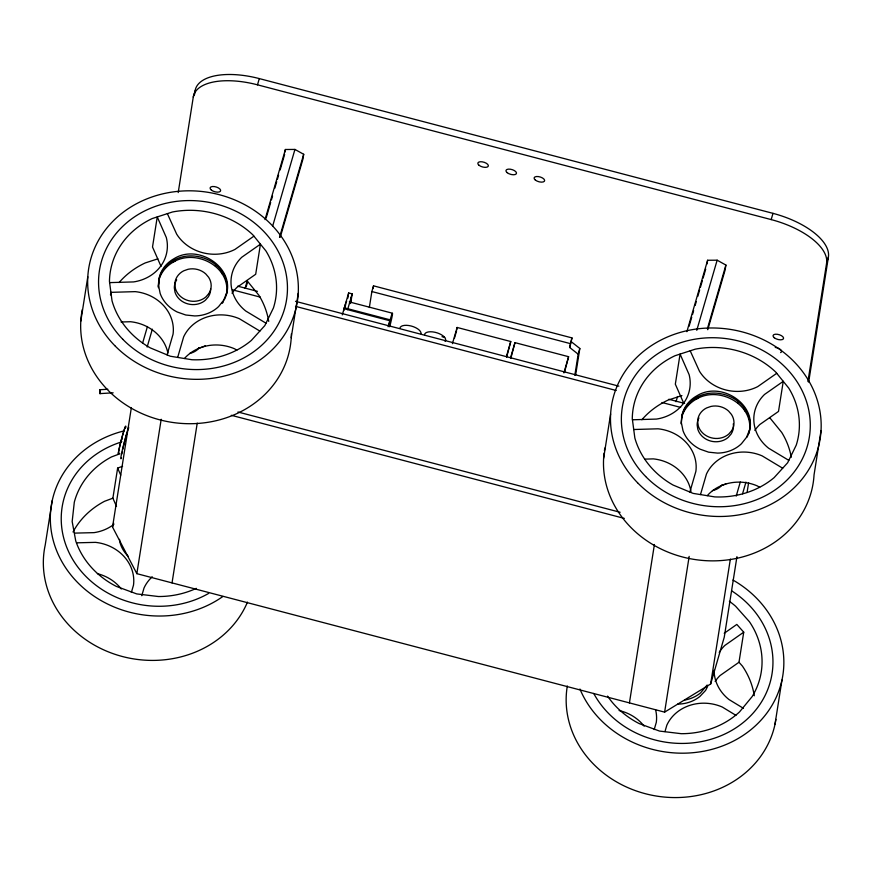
<?xml version="1.0" encoding="UTF-8"?>
<svg xmlns="http://www.w3.org/2000/svg" width="872" height="872" viewBox="0 0 872 872"><rect width="100%" height="100%" fill="white"/><g stroke="black" fill="none" stroke-linecap="round" stroke-linejoin="round"><path stroke-width="1.31" d="M158.224 286.637L158.748 280.795A34.597 30.782 9 0 1 173.746 261.84L174.008 260.194C194.554 248.564 225.423 261.622 227.221 286.256M226.36 294.573C231.494 267.094 196.135 248.531 173.746 261.84M681.043 423.803L681.828 416.326A34.597 30.782 9 0 1 696.826 397.36C717.373 385.729 748.241 398.787 750.04 423.421M749.059 433.068C755.305 405.12 719.465 385.348 696.564 399.005A34.597 30.782 9 0 0 681.566 417.961M52.222 500.648L45.224 545.033A105.621 93.958 9 0 0 120.314 655.951A105.621 93.958 9 0 0 247.463 602.116M80.802 321.147L87.8 276.773M110.493 294.965L110.908 292.349L135.258 291.64A41.518 36.94 9 0 1 173.059 334.194L167.053 354.871M116.521 506.414L112.88 498.185L117.633 468.101L122.592 466.248M736.949 556.663L724.251 637.225L710.669 683.964L664.617 712.13L136.85 573.667L112.532 527.048L131.378 407.551M178.215 192.559L193.279 97.075L195.088 90.841A61.923 28.111 16.2 0 1 259.3 78.589L772.995 213.357A61.923 28.111 16.2 0 1 828.4 257L808.671 382.067M194.445 94.874L195.088 90.841M174.858 261.404L175.119 259.758M136.85 573.667L161.2 419.269M215.384 266.047L215.646 264.401M215.635 266.2L215.885 264.554M172.035 582.899L197.236 423.127M221.466 272.522L221.728 270.887M222.175 273.884L222.436 272.238M285.024 151.957L285.406 149.494L294.943 149.428L303.696 154.29L302.911 159.216L280.283 237.13M291.226 337.747L298.224 293.363M347.83 298.213L348.658 292.948L352.179 293.875L350.729 303.085M347.873 308.743L347.601 309.658L352.179 293.875M350.239 303.565L351.274 296.992M369.347 307.522L371.864 291.542L373.521 285.842L571.956 337.9L569.688 347.481L578.169 354.174L574.822 375.331M373.107 288.501L373.521 285.842M389.533 321.703L391.495 315.381A14.573 0.752 -75.3 0 1 389.697 326.771M388.988 325.986L389.817 320.733L344.08 308.732L345.748 303.38A14.573 0.752 -75.3 0 1 346.696 301.222M456.775 329.649L457.124 327.458L510.763 341.53L506.621 357.291M564.457 372.464L568.599 356.703L514.96 342.631L510.818 358.381M569.688 347.481L571.956 337.9M575.651 374.927L579.826 348.473L571.345 341.78M603.62 458.312L610.618 413.938M629.431 702.897L654.414 544.477M707.039 263.954L707.617 260.259L717.144 260.194L725.896 265.055L725.123 269.993L707.77 329.714M696.564 399.005L696.826 397.36M697.676 398.569L697.938 396.923M664.617 712.13L689.174 556.39M738.203 403.202L738.464 401.567M738.453 403.365L738.704 401.72M744.285 409.687L744.546 408.042M744.993 411.039L745.255 409.404M710.669 683.964L730.355 559.105M747.119 492.222L748.601 482.816M715.149 681.435A42.379 37.692 9 0 1 720.098 675.517L738.987 662.262L743.74 632.178L736.818 624.428L724.218 633.268M807.93 381.576L826.591 263.224L828.4 257M821.043 430.528L814.045 474.913A105.621 93.958 9 0 1 700.467 560.238A105.621 93.958 9 0 1 604.078 453.178M774.968 724.436L781.966 680.051M125.612 427.803L125.699 427.291A14.573 0.752 -75.3 0 0 123.268 432.85A14.573 0.752 -75.3 0 0 118.657 451.162L118.32 453.08A14.573 0.752 -75.3 0 0 118.854 453.331M121.84 453.996L122.167 452.088M122.418 438.889L122.254 438.987M121.677 441.123L121.666 441.679M142.539 343.372L147.444 326.488M147.15 347.023L152.338 329.169M112.532 527.048L113.665 523.145M177.67 357.422L183.643 336.886A41.845 37.224 9 0 1 239.32 318.705L259.856 331.066M193.279 97.075A61.923 28.111 16.2 0 1 257.491 84.824L259.3 78.589M131.378 592.426L133.503 585.112A41.845 37.224 9 0 0 95.528 542.362L76.692 542.831M141.787 595.707L144.033 587.968A41.518 36.94 9 0 1 152.219 576.784M245.043 288.436L247.31 280.642M265.034 219.613L285.406 149.494M246.155 286.866L247.277 282.975M266.145 218.055L270.669 202.468M271.432 199.873L272.555 195.971M274.822 188.189L276.707 181.692M277.46 179.098L278.593 175.196M280.108 170.007L284.632 154.42M272.685 226.033L294.943 149.428M279.541 237.391L303.696 154.29M342.282 314.901L348.658 292.948M388.084 326.717L389.817 320.733M452.415 343.666L457.124 327.458M454.432 338.227L456.601 330.75M506.414 356.495L510.763 341.53M510.611 357.596L514.96 342.631M563.89 372.911L568.599 356.703M578.169 354.174L579.826 348.473M686.874 331.676L707.617 260.259M689.109 326.226L691.747 317.136M692.51 314.53L693.632 310.639M695.148 305.451L696.281 301.548M697.785 296.36L699.671 289.864M700.423 287.27L702.309 280.773M703.072 278.179L705.71 269.088M676.029 401.73L677.533 396.542M696.772 330.314L717.144 260.194M707.41 328.679L725.896 265.055M689.872 492.037L695.878 471.36A41.518 36.94 9 0 0 658.077 428.806L633.726 429.515M826.591 263.224A61.923 28.111 16.2 0 0 771.186 219.591L772.995 213.357M700.489 494.588L706.462 474.041A41.845 37.224 9 0 1 762.139 455.871L782.674 468.22M654.196 729.592L656.322 722.278A41.845 37.224 9 0 0 655.613 709.863M664.976 731.586L666.851 725.133A41.518 36.94 9 0 1 722.267 707.029L735.935 715.345M736.208 496.081L740.284 482.053M742.552 493.803L745.952 482.118M343.721 310.705L344.407 308.394A10.922 0.556 -75.3 0 1 345.759 304.764M226.764 292.621L223.744 300.11L218.621 306.573A34.597 30.782 9 0 1 194.761 315.937L185.78 315.01L177.299 312.034A34.597 30.782 9 0 1 160.175 293.493L158.541 285.515L159.271 277.514A34.597 30.782 9 0 1 174.258 258.559C199.873 242.634 239.408 270.702 224.235 299.881M749.582 429.787L746.563 437.275L741.44 443.739A34.597 30.782 9 0 1 717.58 453.102L708.598 452.165L700.118 449.189A34.597 30.782 9 0 1 682.994 430.659L681.359 422.68L682.089 414.68A34.597 30.782 9 0 1 697.077 395.714C722.692 379.789 762.226 407.867 747.053 437.046M707.138 685.021L700.434 693.033A34.597 30.782 9 0 1 684.694 700.074M707.595 686.515L705.59 690.428L699.889 696.477A34.597 30.782 9 0 1 677.751 704.107M222.251 303.314L223.483 301.756M199.198 347.71L197.693 349.454A18.214 16.197 9 0 1 189.595 353.465M722.016 484.876L720.512 486.62A18.214 16.197 9 0 1 712.413 490.631M99.811 389.74L100.008 393.61L99.811 389.74L107.834 389.261M743.74 632.178L724.839 645.433A42.379 37.692 9 0 0 719.204 652.419M253.916 236.159L234.939 249.436A42.03 37.387 9 0 1 176.678 234.154L167.37 213.64M776.734 373.314L757.757 386.601A42.03 37.387 9 0 1 699.497 371.319L690.199 350.806M119.878 453.8L111.54 456.906A83.777 74.523 9 0 0 74.305 502.196L72.169 521.532L75.733 540.891A83.777 74.523 9 0 0 116.314 586.387L136.73 593.919L158.431 596.524A83.777 74.523 9 0 0 196.309 588.36M112.88 498.185L104.542 501.291A83.777 74.523 9 0 0 73.03 531.985M157.843 258.842L145.188 262.952A83.777 74.523 9 0 0 119.05 282.593M681.926 395.594L668.007 400.117A83.777 74.523 9 0 0 641.868 419.759M100.008 393.61L113.153 392.814M109.621 282.615L133.634 281.918A42.379 37.692 9 0 0 166.312 237.511L157.254 216.921L152.513 247.005L161.026 266.363M121.066 321.997L130.517 321.724A41.518 36.94 9 0 1 167.925 353.138M632.44 419.781L656.453 419.083A42.379 37.692 9 0 0 689.131 374.677L680.073 354.087L675.331 384.171L683.844 403.529M645.236 459.119L653.335 458.879A41.518 36.94 9 0 1 690.973 491.525M74.905 533.108L94.089 532.639A42.02 37.376 9 0 0 113.829 524.399M257.491 84.824L771.186 219.591M371.864 291.542L570.299 343.601M349.312 301.908L392.433 313.222M344.353 307.827L390.089 319.828M442.006 336.679L444.622 337.355M237.718 286.169L257.425 291.346M295.543 301.341L618.88 386.165M668.824 399.267L684.596 403.409M232.617 289.864L260.281 297.123M295.499 306.355L616.199 390.493M661.935 402.493L680.607 407.398M237.936 411.998L620.123 512.267M231.32 415.301L624.308 518.404M788.811 460.362L768.624 448.219A42.02 37.376 9 0 1 764.548 394.438L783.252 381.347L788.735 388.084A83.777 74.523 9 0 1 796.256 445.102L787.645 462.749L774.14 477.627A83.777 74.523 9 0 1 714.735 496.898L693.153 493.399L673.108 485.061A83.777 74.523 9 0 1 634.849 438.006L632.276 418.56A83.777 74.523 9 0 1 675.004 355.732L695.267 349.16A83.777 74.523 9 0 1 775.688 372.028L783.252 381.347L778.511 411.431L759.806 424.522A42.02 37.376 9 0 0 754.858 430.397M759.665 487.317L757.387 485.944A41.845 37.224 9 0 0 707.247 495.678M265.993 323.196L245.806 311.053A42.02 37.376 9 0 1 241.729 257.273L260.434 244.182L265.916 250.918A83.777 74.523 9 0 1 273.437 307.936L264.826 325.583L251.321 340.462A83.777 74.523 9 0 1 191.916 359.733L170.334 356.234L150.289 347.895A83.777 74.523 9 0 1 112.03 300.84L109.458 281.394A83.777 74.523 9 0 1 152.186 218.567L172.438 211.994A83.777 74.523 9 0 1 252.869 234.862L260.434 244.182L255.692 274.266L236.988 287.357A42.02 37.376 9 0 0 232.039 293.232M236.846 350.152L234.568 348.789A41.845 37.224 9 0 0 184.428 358.512M743.445 708.326L728.916 699.486A42.379 37.692 9 0 1 714.103 670.306M738.987 662.262L742.454 666.143A83.777 74.523 9 0 1 754.28 695.747M769.736 417.699L781.737 432.458A83.777 74.523 9 0 1 791.307 457.244M246.918 280.533L258.919 295.292A83.777 74.523 9 0 1 268.707 321.387M117.633 468.101L120.728 475.12M158.399 287.716L159.009 279.16A34.597 30.782 9 0 1 174.008 260.194M119.529 539.343L119.835 542.046A34.597 30.782 9 0 0 128.282 556.39M399.91 328.199A10.922 4.96 16.2 0 1 411.235 326.03A10.922 4.96 16.2 0 1 421.023 333.736M424.533 334.663A10.922 4.96 16.2 0 1 437.243 332.897A10.922 4.96 16.2 0 1 445.091 341.377M118.886 452.971A13.843 0.709 -75.3 0 1 118.941 450.017M119.115 449.189A13.843 0.709 -75.3 0 1 123.137 433.439A13.843 0.709 -75.3 0 1 125.59 427.127M122.723 449.429A14.573 0.752 -75.3 0 1 125.001 440.164M125.328 438.943A14.573 0.752 -75.3 0 1 127.236 432.272M128.053 429.733A14.573 0.752 -75.3 0 1 128.685 427.967M121.415 457.942A18.214 0.937 -75.3 0 1 122.56 449.156A18.214 0.937 -75.3 0 1 128.62 427.073M208.67 593.396A94.699 84.235 9 0 1 72.18 558.538A94.699 84.235 9 0 1 120.903 442.126M97.381 573.634A41.845 37.224 9 0 1 121.306 588.982M222.894 596.481A105.621 93.958 9 0 1 63.209 563.922A105.621 93.958 9 0 1 123.77 430.964M733.298 423.814A18.214 16.197 9 0 1 731.139 434.005L728.284 437.308A18.214 16.197 9 0 1 697.818 429.307L697.153 425.089A18.214 16.197 9 0 1 698.941 417.95M725.94 483.884A34.597 30.782 9 0 1 722.365 485.137M604.427 450.617A105.621 93.958 9 0 1 604.852 448.045M210.664 288.785A18.214 16.197 9 0 1 208.321 296.84L205.465 300.142A18.214 16.197 9 0 1 175 292.153L174.335 287.923A18.214 16.197 9 0 1 176.678 279.868M205.389 345.683A34.597 30.782 9 0 1 198.336 348.31M291.368 333.889A105.621 93.958 9 0 1 176.177 422.92A105.621 93.958 9 0 1 82.284 309.604M731.619 590.813A94.699 84.235 9 0 1 740.448 724.687A94.699 84.235 9 0 1 593.734 693.447M607.555 696.107A83.777 74.523 9 0 0 639.132 723.553L659.548 731.085L681.25 733.69A83.777 74.523 9 0 0 739.5 711.955L752.209 696.51A83.777 74.523 9 0 0 749.451 621.758L735.608 606.236A83.777 74.523 9 0 0 729.374 601.309M619.109 710.538A41.845 37.224 9 0 1 644.125 726.147M732.949 580.043A105.621 93.958 9 0 1 745.92 733.494A105.621 93.958 9 0 1 579.934 689.022M775.906 719.367A105.621 93.958 9 0 1 656.605 796.082A105.621 93.958 9 0 1 567.312 685.981M775.252 347.416A5.461 2.485 16.2 0 1 780.669 349.759A5.461 2.485 16.2 0 1 780.614 352.593M208.833 293.559L205.988 296.851A18.214 16.197 9 0 1 175.512 288.861L174.847 284.643A18.214 16.197 9 0 1 183.774 270.789L188.134 269.263A18.214 16.197 9 0 1 205.727 273.884L208.659 277.307A18.214 16.197 9 0 1 208.833 293.559M731.652 430.724L728.807 434.016A18.214 16.197 9 0 1 698.33 426.027L697.665 421.808A18.214 16.197 9 0 1 706.593 407.943L710.953 406.428A18.214 16.197 9 0 1 728.545 411.039L731.477 414.473A18.214 16.197 9 0 1 731.652 430.724M645.651 476.493A94.699 84.235 9 0 0 805.673 451.206A94.699 84.235 9 0 0 696.161 338.99A94.699 84.235 9 0 0 645.651 476.493M637.563 482.75A105.621 93.958 9 0 0 816.039 454.541A105.621 93.958 9 0 0 693.894 329.387A105.621 93.958 9 0 0 637.563 482.75M122.832 339.328A94.699 84.235 9 0 0 282.855 314.04A94.699 84.235 9 0 0 173.343 201.835A94.699 84.235 9 0 0 122.832 339.328M114.744 345.595A105.621 93.958 9 0 0 293.221 317.386A105.621 93.958 9 0 0 171.076 192.222A105.621 93.958 9 0 0 114.744 345.595M507.221 172.7A5.461 2.485 16.2 0 0 516.224 173.91A5.461 2.485 16.2 0 0 510.24 169.19A5.461 2.485 16.2 0 0 507.221 172.7M535.364 180.079A5.461 2.485 16.2 0 0 544.368 181.289A5.461 2.485 16.2 0 0 538.384 176.58A5.461 2.485 16.2 0 0 535.364 180.079M479.077 165.309A5.461 2.485 16.2 0 0 488.08 166.519A5.461 2.485 16.2 0 0 482.085 161.81A5.461 2.485 16.2 0 0 479.077 165.309M774.303 337.769A5.461 2.485 16.2 0 0 783.307 338.979A5.461 2.485 16.2 0 0 777.323 334.27A5.461 2.485 16.2 0 0 774.303 337.769M211.362 190.085A5.461 2.485 16.2 0 0 220.365 191.295A5.461 2.485 16.2 0 0 214.381 186.575A5.461 2.485 16.2 0 0 211.362 190.085"/></g></svg>
